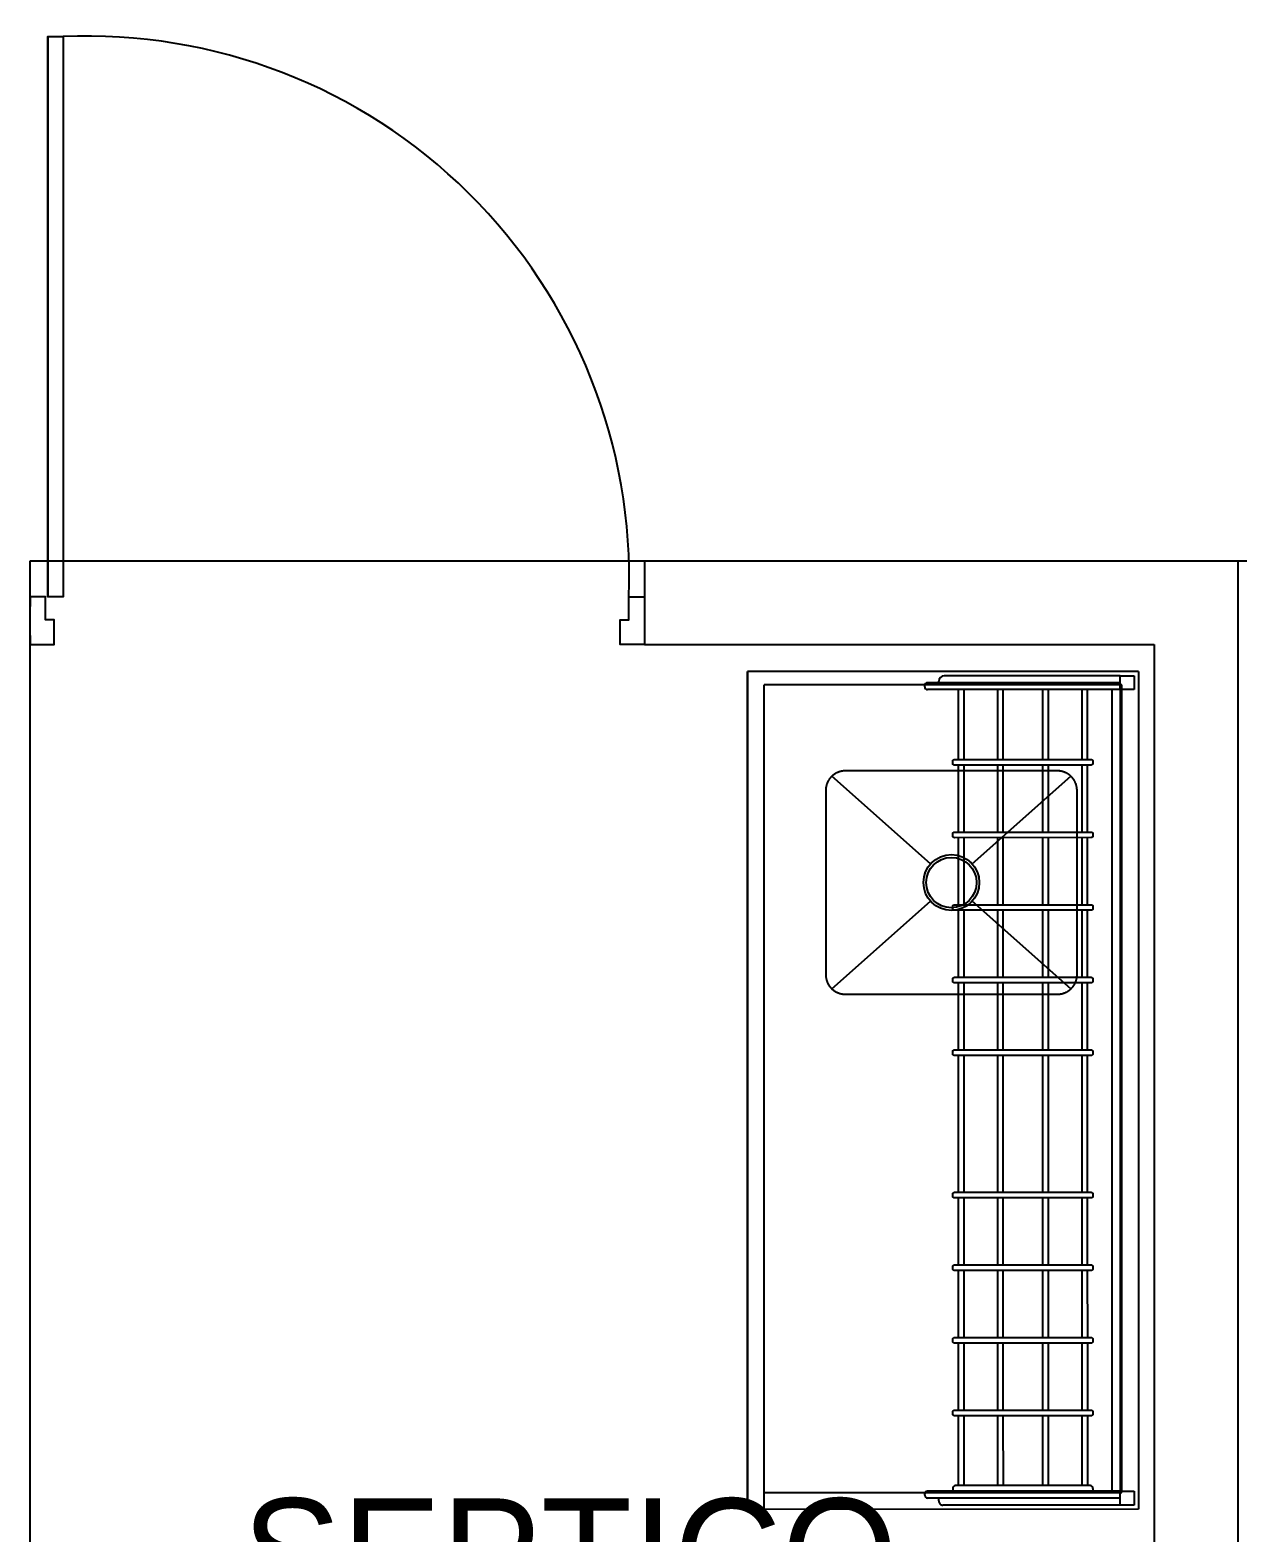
# Model space of a CAD drawing. Header units: millimetres. Extents: x 2523 to 2756, y 378 to 482.
# Drawn here: x 2657.689 to 2659.852, y 458.838 to 461.529 of the extents above; entities that cross this region are included whole.
import ezdxf

# ---------------------------------------------------------------- set-up
doc = ezdxf.new("R2010")
doc.units = ezdxf.units.MM
doc.layers.add('MOBILIARIO', color=161, linetype='Continuous')
doc.styles.add('STYLE2', font='GOTHIC.TTF')

# ---------------------------------------------------------------- blocks, each defined once
blk = doc.blocks.new('P95')
at = {"color": 2}
blk.add_lwpolyline([(0.0317, 1.0892), (0.0317, 0.0863), (0.0317, 1.0892), (0.0594, 1.0892), (0.0594, 0.0863), (0.0317, 0.0863)], close=True, dxfattribs=at)
for points in [[(0, 0.0171), (0, 0.001), (0.0432, 0.001), (0.0432, 0.0453), (0.0277, 0.0453), (0.0277, 0.0863), (0, 0.0863), (0, 0.0688)], [(1.1, 0.0171), (1.1, 0.001), (1.0568, 0.001), (1.0568, 0.0453), (1.0723, 0.0453), (1.0723, 0.0863), (1.1, 0.0863), (1.1, 0.0688)]]:
    blk.add_lwpolyline(points, dxfattribs=at)
at = {"color": 7}
blk.add_arc((0.1019, 0.1191), 0.971, 358.0603, 92.5045, dxfattribs=at)
blk = doc.blocks.new('A$C0F074982')
for p, q in [((0, 0.35), (0, 0.375)), ((0, 0.375), (0.025, 0.375)), ((0, 0.35), (0, 0.035)), ((0.025, 0.35), (0, 0.35)), ((0.0125, 0.35), (0.0125, 0.005)), ((0.025, 0.375), (0.025, 0.35)), ((0.025, 0.35), (0.025, 0.005)), ((0.025, 0.35), (1.46, 0.35)), ((1.46, 0.35), (1.46, 0.375)), ((1.46, 0.375), (1.485, 0.375)), ((1.46, 0.35), (1.46, 0.005)), ((1.485, 0.35), (1.46, 0.35)), ((1.4725, 0.35), (1.4725, 0.005)), ((1.485, 0.375), (1.485, 0.35)), ((1.485, 0.35), (1.485, 0.0325)), ((0.025, 0.335), (1.46, 0.335)), ((0.15, 0.2983), (0.1501, 0.2986)), ((0.15, 0.298), (0.15, 0.2983)), ((0.15, 0.053), (0.15, 0.298)), ((0.1501, 0.2989), (0.1502, 0.2991)), ((0.1501, 0.2986), (0.1501, 0.2989)), ((0.1502, 0.2991), (0.1504, 0.2994)), ((0.1504, 0.2994), (0.1505, 0.2997)), ((0.1505, 0.2997), (0.1507, 0.2999)), ((0.1507, 0.2999), (0.1509, 0.3001)), ((0.1509, 0.3001), (0.1511, 0.3003)), ((0.1511, 0.3003), (0.1513, 0.3005)), ((0.1513, 0.3005), (0.1516, 0.3006)), ((0.1516, 0.3006), (0.1518, 0.3008)), ((0.1518, 0.3008), (0.1521, 0.3009)), ((0.1521, 0.3009), (0.1524, 0.3009)), ((0.1524, 0.3009), (0.1527, 0.301)), ((0.1527, 0.301), (0.153, 0.301)), ((0.153, 0.301), (0.153, 0.301)), ((0.153, 0.301), (0.157, 0.301)), ((0.157, 0.301), (0.1573, 0.301)), ((0.1573, 0.301), (0.1576, 0.3009)), ((0.1576, 0.3009), (0.1579, 0.3009)), ((0.1579, 0.3009), (0.1581, 0.3008)), ((0.1581, 0.3008), (0.1584, 0.3006)), ((0.1584, 0.3006), (0.1587, 0.3005)), ((0.1587, 0.3005), (0.1589, 0.3003)), ((0.1589, 0.3003), (0.1591, 0.3001)), ((0.1591, 0.3001), (0.1593, 0.2999)), ((0.1593, 0.2999), (0.1595, 0.2997)), ((0.1595, 0.2997), (0.1596, 0.2994)), ((0.1596, 0.2994), (0.1598, 0.2991)), ((0.1598, 0.2991), (0.1599, 0.2989)), ((0.1599, 0.2989), (0.1599, 0.2986)), ((0.1599, 0.2986), (0.16, 0.2983)), ((0.16, 0.2983), (0.16, 0.298)), ((0.16, 0.298), (0.16, 0.053)), ((0.28, 0.2983), (0.2801, 0.2986)), ((0.28, 0.298), (0.28, 0.2983)), ((0.28, 0.053), (0.28, 0.298)), ((0.2801, 0.2989), (0.2802, 0.2991)), ((0.2801, 0.2986), (0.2801, 0.2989)), ((0.2802, 0.2991), (0.2804, 0.2994)), ((0.2804, 0.2994), (0.2805, 0.2997)), ((0.2805, 0.2997), (0.2807, 0.2999)), ((0.2807, 0.2999), (0.2809, 0.3001)), ((0.2809, 0.3001), (0.2811, 0.3003)), ((0.2811, 0.3003), (0.2813, 0.3005)), ((0.2813, 0.3005), (0.2816, 0.3006)), ((0.2816, 0.3006), (0.2818, 0.3008)), ((0.2818, 0.3008), (0.2821, 0.3009)), ((0.2821, 0.3009), (0.2824, 0.3009)), ((0.2824, 0.3009), (0.2827, 0.301)), ((0.2827, 0.301), (0.283, 0.301)), ((0.283, 0.301), (0.283, 0.301)), ((0.283, 0.301), (0.287, 0.301)), ((0.287, 0.301), (0.2873, 0.301)), ((0.2873, 0.301), (0.2876, 0.3009)), ((0.2876, 0.3009), (0.2879, 0.3009)), ((0.2879, 0.3009), (0.2881, 0.3008)), ((0.2881, 0.3008), (0.2884, 0.3006)), ((0.2884, 0.3006), (0.2887, 0.3005)), ((0.2887, 0.3005), (0.2889, 0.3003)), ((0.2889, 0.3003), (0.2891, 0.3001)), ((0.2891, 0.3001), (0.2893, 0.2999)), ((0.2893, 0.2999), (0.2895, 0.2997)), ((0.2895, 0.2997), (0.2896, 0.2994)), ((0.2896, 0.2994), (0.2898, 0.2991)), ((0.2898, 0.2991), (0.2899, 0.2989)), ((0.2899, 0.2989), (0.2899, 0.2986)), ((0.2899, 0.2986), (0.29, 0.2983)), ((0.29, 0.2983), (0.29, 0.298)), ((0.29, 0.298), (0.29, 0.053)), ((0.41, 0.2983), (0.4101, 0.2986)), ((0.41, 0.298), (0.41, 0.2983)), ((0.41, 0.053), (0.41, 0.298)), ((0.4101, 0.2989), (0.4102, 0.2991)), ((0.4101, 0.2986), (0.4101, 0.2989)), ((0.4102, 0.2991), (0.4104, 0.2994)), ((0.4104, 0.2994), (0.4105, 0.2997)), ((0.4105, 0.2997), (0.4107, 0.2999)), ((0.4107, 0.2999), (0.4109, 0.3001)), ((0.4109, 0.3001), (0.4111, 0.3003)), ((0.4111, 0.3003), (0.4113, 0.3005)), ((0.4113, 0.3005), (0.4116, 0.3006)), ((0.4116, 0.3006), (0.4118, 0.3008)), ((0.4118, 0.3008), (0.4121, 0.3009)), ((0.4121, 0.3009), (0.4124, 0.3009)), ((0.4124, 0.3009), (0.4127, 0.301)), ((0.4127, 0.301), (0.413, 0.301)), ((0.413, 0.301), (0.413, 0.301)), ((0.413, 0.301), (0.417, 0.301)), ((0.417, 0.301), (0.4173, 0.301)), ((0.4173, 0.301), (0.4176, 0.3009)), ((0.4176, 0.3009), (0.4179, 0.3009)), ((0.4179, 0.3009), (0.4181, 0.3008)), ((0.4181, 0.3008), (0.4184, 0.3006)), ((0.4184, 0.3006), (0.4187, 0.3005)), ((0.4187, 0.3005), (0.4189, 0.3003)), ((0.4189, 0.3003), (0.4191, 0.3001)), ((0.4191, 0.3001), (0.4193, 0.2999)), ((0.4193, 0.2999), (0.4195, 0.2997)), ((0.4195, 0.2997), (0.4196, 0.2994)), ((0.4196, 0.2994), (0.4198, 0.2991)), ((0.4198, 0.2991), (0.4199, 0.2989)), ((0.4199, 0.2989), (0.4199, 0.2986)), ((0.4199, 0.2986), (0.42, 0.2983)), ((0.42, 0.2983), (0.42, 0.298)), ((0.42, 0.298), (0.42, 0.053)), ((0.54, 0.2983), (0.5401, 0.2986)), ((0.54, 0.298), (0.54, 0.2983)), ((0.54, 0.053), (0.54, 0.298)), ((0.5401, 0.2989), (0.5402, 0.2991)), ((0.5401, 0.2986), (0.5401, 0.2989)), ((0.5402, 0.2991), (0.5404, 0.2994)), ((0.5404, 0.2994), (0.5405, 0.2997)), ((0.5405, 0.2997), (0.5407, 0.2999)), ((0.5407, 0.2999), (0.5409, 0.3001)), ((0.5409, 0.3001), (0.5411, 0.3003)), ((0.5411, 0.3003), (0.5413, 0.3005)), ((0.5413, 0.3005), (0.5416, 0.3006)), ((0.5416, 0.3006), (0.5418, 0.3008)), ((0.5418, 0.3008), (0.5421, 0.3009)), ((0.5421, 0.3009), (0.5424, 0.3009)), ((0.5424, 0.3009), (0.5427, 0.301)), ((0.5427, 0.301), (0.543, 0.301)), ((0.543, 0.301), (0.543, 0.301)), ((0.543, 0.301), (0.547, 0.301)), ((0.547, 0.301), (0.5473, 0.301)), ((0.5473, 0.301), (0.5476, 0.3009)), ((0.5476, 0.3009), (0.5479, 0.3009)), ((0.5479, 0.3009), (0.5481, 0.3008)), ((0.5481, 0.3008), (0.5484, 0.3006)), ((0.5484, 0.3006), (0.5487, 0.3005)), ((0.5487, 0.3005), (0.5489, 0.3003)), ((0.5489, 0.3003), (0.5491, 0.3001)), ((0.5491, 0.3001), (0.5493, 0.2999)), ((0.5493, 0.2999), (0.5495, 0.2997)), ((0.5495, 0.2997), (0.5496, 0.2994)), ((0.5496, 0.2994), (0.5498, 0.2991)), ((0.5498, 0.2991), (0.5499, 0.2989)), ((0.5499, 0.2989), (0.5499, 0.2986)), ((0.5499, 0.2986), (0.55, 0.2983)), ((0.55, 0.2983), (0.55, 0.298)), ((0.55, 0.298), (0.55, 0.053)), ((0.67, 0.2983), (0.6701, 0.2986)), ((0.67, 0.298), (0.67, 0.2983)), ((0.67, 0.053), (0.67, 0.298)), ((0.6701, 0.2989), (0.6702, 0.2991)), ((0.6701, 0.2986), (0.6701, 0.2989)), ((0.6702, 0.2991), (0.6704, 0.2994)), ((0.6704, 0.2994), (0.6705, 0.2997)), ((0.6705, 0.2997), (0.6707, 0.2999)), ((0.6707, 0.2999), (0.6709, 0.3001)), ((0.6709, 0.3001), (0.6711, 0.3003)), ((0.6711, 0.3003), (0.6713, 0.3005)), ((0.6713, 0.3005), (0.6716, 0.3006)), ((0.6716, 0.3006), (0.6718, 0.3008)), ((0.6718, 0.3008), (0.6721, 0.3009)), ((0.6721, 0.3009), (0.6724, 0.3009)), ((0.6724, 0.3009), (0.6727, 0.301)), ((0.6727, 0.301), (0.673, 0.301)), ((0.673, 0.301), (0.673, 0.301)), ((0.673, 0.301), (0.677, 0.301)), ((0.677, 0.301), (0.6773, 0.301)), ((0.6773, 0.301), (0.6776, 0.3009)), ((0.6776, 0.3009), (0.6779, 0.3009)), ((0.6779, 0.3009), (0.6781, 0.3008)), ((0.6781, 0.3008), (0.6784, 0.3006)), ((0.6784, 0.3006), (0.6787, 0.3005)), ((0.6787, 0.3005), (0.6789, 0.3003)), ((0.6789, 0.3003), (0.6791, 0.3001)), ((0.6791, 0.3001), (0.6793, 0.2999)), ((0.6793, 0.2999), (0.6795, 0.2997)), ((0.6795, 0.2997), (0.6796, 0.2994)), ((0.6796, 0.2994), (0.6798, 0.2991)), ((0.6798, 0.2991), (0.6799, 0.2989)), ((0.6799, 0.2989), (0.6799, 0.2986)), ((0.6799, 0.2986), (0.68, 0.2983)), ((0.68, 0.2983), (0.68, 0.298)), ((0.68, 0.298), (0.68, 0.053)), ((0.925, 0.2983), (0.9251, 0.2986)), ((0.925, 0.298), (0.925, 0.2983)), ((0.925, 0.053), (0.925, 0.298)), ((0.9251, 0.2989), (0.9252, 0.2991)), ((0.9251, 0.2986), (0.9251, 0.2989)), ((0.9252, 0.2991), (0.9254, 0.2994)), ((0.9254, 0.2994), (0.9255, 0.2997)), ((0.9255, 0.2997), (0.9257, 0.2999)), ((0.9257, 0.2999), (0.9259, 0.3001)), ((0.9259, 0.3001), (0.9261, 0.3003)), ((0.9261, 0.3003), (0.9263, 0.3005)), ((0.9263, 0.3005), (0.9266, 0.3006)), ((0.9266, 0.3006), (0.9268, 0.3008)), ((0.9268, 0.3008), (0.9271, 0.3009)), ((0.9271, 0.3009), (0.9274, 0.3009)), ((0.9274, 0.3009), (0.9277, 0.301)), ((0.9277, 0.301), (0.928, 0.301)), ((0.928, 0.301), (0.928, 0.301)), ((0.928, 0.301), (0.932, 0.301)), ((0.932, 0.301), (0.9323, 0.301)), ((0.9323, 0.301), (0.9326, 0.3009)), ((0.9326, 0.3009), (0.9329, 0.3009)), ((0.9329, 0.3009), (0.9331, 0.3008)), ((0.9331, 0.3008), (0.9334, 0.3006)), ((0.9334, 0.3006), (0.9337, 0.3005)), ((0.9337, 0.3005), (0.9339, 0.3003)), ((0.9339, 0.3003), (0.9341, 0.3001)), ((0.9341, 0.3001), (0.9343, 0.2999)), ((0.9343, 0.2999), (0.9345, 0.2997)), ((0.9345, 0.2997), (0.9346, 0.2994)), ((0.9346, 0.2994), (0.9348, 0.2991)), ((0.9348, 0.2991), (0.9349, 0.2989)), ((0.9349, 0.2989), (0.9349, 0.2986)), ((0.9349, 0.2986), (0.935, 0.2983)), ((0.935, 0.2983), (0.935, 0.298)), ((0.935, 0.298), (0.935, 0.053)), ((1.055, 0.2983), (1.0551, 0.2986)), ((1.055, 0.298), (1.055, 0.2983)), ((1.055, 0.053), (1.055, 0.298)), ((1.0551, 0.2989), (1.0552, 0.2991)), ((1.0551, 0.2986), (1.0551, 0.2989)), ((1.0552, 0.2991), (1.0554, 0.2994)), ((1.0554, 0.2994), (1.0555, 0.2997)), ((1.0555, 0.2997), (1.0557, 0.2999)), ((1.0557, 0.2999), (1.0559, 0.3001)), ((1.0559, 0.3001), (1.0561, 0.3003)), ((1.0561, 0.3003), (1.0563, 0.3005)), ((1.0563, 0.3005), (1.0566, 0.3006)), ((1.0566, 0.3006), (1.0568, 0.3008)), ((1.0568, 0.3008), (1.0571, 0.3009)), ((1.0571, 0.3009), (1.0574, 0.3009)), ((1.0574, 0.3009), (1.0577, 0.301)), ((1.0577, 0.301), (1.058, 0.301)), ((1.058, 0.301), (1.058, 0.301)), ((1.058, 0.301), (1.062, 0.301)), ((1.062, 0.301), (1.0623, 0.301)), ((1.0623, 0.301), (1.0626, 0.3009)), ((1.0626, 0.3009), (1.0629, 0.3009)), ((1.0629, 0.3009), (1.0631, 0.3008)), ((1.0631, 0.3008), (1.0634, 0.3006)), ((1.0634, 0.3006), (1.0637, 0.3005)), ((1.0637, 0.3005), (1.0639, 0.3003)), ((1.0639, 0.3003), (1.0641, 0.3001)), ((1.0641, 0.3001), (1.0643, 0.2999)), ((1.0643, 0.2999), (1.0645, 0.2997)), ((1.0645, 0.2997), (1.0646, 0.2994)), ((1.0646, 0.2994), (1.0648, 0.2991)), ((1.0648, 0.2991), (1.0649, 0.2989)), ((1.0649, 0.2989), (1.0649, 0.2986)), ((1.0649, 0.2986), (1.065, 0.2983)), ((1.065, 0.2983), (1.065, 0.298)), ((1.065, 0.298), (1.065, 0.053)), ((1.185, 0.2983), (1.1851, 0.2986)), ((1.185, 0.298), (1.185, 0.2983)), ((1.185, 0.053), (1.185, 0.298)), ((1.1851, 0.2989), (1.1852, 0.2991)), ((1.1851, 0.2986), (1.1851, 0.2989)), ((1.1852, 0.2991), (1.1854, 0.2994)), ((1.1854, 0.2994), (1.1855, 0.2997)), ((1.1855, 0.2997), (1.1857, 0.2999)), ((1.1857, 0.2999), (1.1859, 0.3001)), ((1.1859, 0.3001), (1.1861, 0.3003)), ((1.1861, 0.3003), (1.1863, 0.3005)), ((1.1863, 0.3005), (1.1866, 0.3006)), ((1.1866, 0.3006), (1.1868, 0.3008)), ((1.1868, 0.3008), (1.1871, 0.3009)), ((1.1871, 0.3009), (1.1874, 0.3009)), ((1.1874, 0.3009), (1.1877, 0.301)), ((1.1877, 0.301), (1.188, 0.301)), ((1.188, 0.301), (1.188, 0.301)), ((1.188, 0.301), (1.192, 0.301)), ((1.192, 0.301), (1.1923, 0.301)), ((1.1923, 0.301), (1.1926, 0.3009)), ((1.1926, 0.3009), (1.1929, 0.3009)), ((1.1929, 0.3009), (1.1931, 0.3008)), ((1.1931, 0.3008), (1.1934, 0.3006)), ((1.1934, 0.3006), (1.1937, 0.3005)), ((1.1937, 0.3005), (1.1939, 0.3003)), ((1.1939, 0.3003), (1.1941, 0.3001)), ((1.1941, 0.3001), (1.1943, 0.2999)), ((1.1943, 0.2999), (1.1945, 0.2997)), ((1.1945, 0.2997), (1.1946, 0.2994)), ((1.1946, 0.2994), (1.1948, 0.2991)), ((1.1948, 0.2991), (1.1949, 0.2989)), ((1.1949, 0.2989), (1.1949, 0.2986)), ((1.1949, 0.2986), (1.195, 0.2983)), ((1.195, 0.2983), (1.195, 0.298)), ((1.195, 0.298), (1.195, 0.053)), ((1.315, 0.2983), (1.3151, 0.2986)), ((1.315, 0.298), (1.315, 0.2983)), ((1.315, 0.053), (1.315, 0.298)), ((1.3151, 0.2989), (1.3152, 0.2991)), ((1.3151, 0.2986), (1.3151, 0.2989)), ((1.3152, 0.2991), (1.3154, 0.2994)), ((1.3154, 0.2994), (1.3155, 0.2997)), ((1.3155, 0.2997), (1.3157, 0.2999)), ((1.3157, 0.2999), (1.3159, 0.3001)), ((1.3159, 0.3001), (1.3161, 0.3003)), ((1.3161, 0.3003), (1.3163, 0.3005)), ((1.3163, 0.3005), (1.3166, 0.3006)), ((1.3166, 0.3006), (1.3168, 0.3008)), ((1.3168, 0.3008), (1.3171, 0.3009)), ((1.3171, 0.3009), (1.3174, 0.3009)), ((1.3174, 0.3009), (1.3177, 0.301)), ((1.3177, 0.301), (1.318, 0.301)), ((1.318, 0.301), (1.322, 0.301)), ((1.318, 0.301), (1.318, 0.301)), ((1.318, 0.301), (1.318, 0.301)), ((1.322, 0.301), (1.3223, 0.301)), ((1.3223, 0.301), (1.3226, 0.3009)), ((1.3226, 0.3009), (1.3229, 0.3009)), ((1.3229, 0.3009), (1.3231, 0.3008)), ((1.3231, 0.3008), (1.3234, 0.3006)), ((1.3234, 0.3006), (1.3237, 0.3005)), ((1.3237, 0.3005), (1.3239, 0.3003)), ((1.3239, 0.3003), (1.3241, 0.3001)), ((1.3241, 0.3001), (1.3243, 0.2999)), ((1.3243, 0.2999), (1.3245, 0.2997)), ((1.3245, 0.2997), (1.3246, 0.2994)), ((1.3246, 0.2994), (1.3248, 0.2991)), ((1.3248, 0.2991), (1.3249, 0.2989)), ((1.3249, 0.2989), (1.3249, 0.2986)), ((1.3249, 0.2986), (1.325, 0.2983)), ((1.325, 0.2983), (1.325, 0.298)), ((1.325, 0.298), (1.325, 0.053)), ((1.45, 0.296), (1.45, 0.055)), ((1.455, 0.301), (1.46, 0.301)), ((0.025, 0.291), (0.15, 0.291)), ((0.025, 0.281), (0.15, 0.281)), ((0.16, 0.291), (0.28, 0.291)), ((0.16, 0.281), (0.28, 0.281)), ((0.29, 0.291), (0.41, 0.291)), ((0.29, 0.281), (0.41, 0.281)), ((0.42, 0.291), (0.54, 0.291)), ((0.42, 0.281), (0.54, 0.281)), ((0.55, 0.291), (0.67, 0.291)), ((0.55, 0.281), (0.67, 0.281)), ((0.68, 0.291), (0.925, 0.291)), ((0.68, 0.281), (0.925, 0.281)), ((0.935, 0.291), (1.055, 0.291)), ((0.935, 0.281), (1.055, 0.281)), ((1.065, 0.291), (1.185, 0.291)), ((1.065, 0.281), (1.185, 0.281)), ((1.195, 0.291), (1.315, 0.291)), ((1.195, 0.281), (1.315, 0.281)), ((1.325, 0.291), (1.45, 0.291)), ((1.325, 0.281), (1.45, 0.281)), ((0.025, 0.221), (0.15, 0.221)), ((0.16, 0.221), (0.28, 0.221)), ((0.29, 0.221), (0.41, 0.221)), ((0.42, 0.221), (0.54, 0.221)), ((0.55, 0.221), (0.67, 0.221)), ((0.68, 0.221), (0.925, 0.221)), ((0.935, 0.221), (1.055, 0.221)), ((1.065, 0.221), (1.185, 0.221)), ((1.195, 0.221), (1.315, 0.221)), ((1.325, 0.221), (1.45, 0.221)), ((0.025, 0.211), (0.15, 0.211)), ((0.16, 0.211), (0.28, 0.211)), ((0.29, 0.211), (0.41, 0.211)), ((0.42, 0.211), (0.54, 0.211)), ((0.55, 0.211), (0.67, 0.211)), ((0.68, 0.211), (0.925, 0.211)), ((0.935, 0.211), (1.055, 0.211)), ((1.065, 0.211), (1.185, 0.211)), ((1.195, 0.211), (1.315, 0.211)), ((1.325, 0.211), (1.45, 0.211)), ((0.025, 0.14), (0.15, 0.14)), ((0.16, 0.14), (0.28, 0.14)), ((0.29, 0.14), (0.41, 0.14)), ((0.42, 0.14), (0.54, 0.14)), ((0.55, 0.14), (0.67, 0.14)), ((0.68, 0.14), (0.925, 0.14)), ((0.935, 0.14), (1.055, 0.14)), ((1.065, 0.14), (1.185, 0.14)), ((1.195, 0.14), (1.315, 0.14)), ((1.325, 0.14), (1.45, 0.14)), ((0.025, 0.13), (0.15, 0.13)), ((0.16, 0.13), (0.28, 0.13)), ((0.29, 0.13), (0.41, 0.13)), ((0.42, 0.13), (0.54, 0.13)), ((0.55, 0.13), (0.67, 0.13)), ((0.68, 0.13), (0.925, 0.13)), ((0.935, 0.13), (1.055, 0.13)), ((1.065, 0.13), (1.185, 0.13)), ((1.195, 0.13), (1.315, 0.13)), ((1.325, 0.13), (1.45, 0.13)), ((0.025, 0.07), (0.15, 0.07)), ((0.025, 0.06), (0.15, 0.06)), ((0.16, 0.07), (0.28, 0.07)), ((0.16, 0.06), (0.28, 0.06)), ((0.29, 0.07), (0.41, 0.07)), ((0.29, 0.06), (0.41, 0.06)), ((0.42, 0.07), (0.54, 0.07)), ((0.42, 0.06), (0.54, 0.06)), ((0.55, 0.07), (0.67, 0.07)), ((0.55, 0.06), (0.67, 0.06)), ((0.68, 0.07), (0.925, 0.07)), ((0.68, 0.06), (0.925, 0.06)), ((0.935, 0.07), (1.055, 0.07)), ((0.935, 0.06), (1.055, 0.06)), ((1.065, 0.07), (1.185, 0.07)), ((1.065, 0.06), (1.185, 0.06)), ((1.195, 0.07), (1.315, 0.07)), ((1.195, 0.06), (1.315, 0.06)), ((1.325, 0.07), (1.45, 0.07)), ((1.325, 0.06), (1.45, 0.06)), ((0.15, 0.0527), (0.15, 0.053)), ((0.15, 0.053), (0.15, 0.053)), ((0.1501, 0.0524), (0.15, 0.0527)), ((0.1501, 0.0521), (0.1501, 0.0524)), ((0.1502, 0.0518), (0.1501, 0.0521)), ((0.1504, 0.0516), (0.1502, 0.0518)), ((0.1505, 0.0513), (0.1504, 0.0516)), ((0.1507, 0.0511), (0.1505, 0.0513)), ((0.1509, 0.0509), (0.1507, 0.0511)), ((0.1511, 0.0507), (0.1509, 0.0509)), ((0.1513, 0.0505), (0.1511, 0.0507)), ((0.1516, 0.0504), (0.1513, 0.0505)), ((0.1518, 0.0502), (0.1516, 0.0504)), ((0.1521, 0.0501), (0.1518, 0.0502)), ((0.1524, 0.0501), (0.1521, 0.0501)), ((0.1527, 0.05), (0.1524, 0.0501)), ((0.153, 0.05), (0.1527, 0.05)), ((0.157, 0.05), (0.153, 0.05)), ((0.153, 0.05), (0.153, 0.05)), ((0.1573, 0.05), (0.157, 0.05)), ((0.157, 0.05), (0.157, 0.05)), ((0.1576, 0.0501), (0.1573, 0.05)), ((0.1579, 0.0501), (0.1576, 0.0501)), ((0.1581, 0.0502), (0.1579, 0.0501)), ((0.1584, 0.0504), (0.1581, 0.0502)), ((0.1587, 0.0505), (0.1584, 0.0504)), ((0.1589, 0.0507), (0.1587, 0.0505)), ((0.1591, 0.0509), (0.1589, 0.0507)), ((0.1593, 0.0511), (0.1591, 0.0509)), ((0.1595, 0.0513), (0.1593, 0.0511)), ((0.1596, 0.0516), (0.1595, 0.0513)), ((0.1598, 0.0518), (0.1596, 0.0516)), ((0.1599, 0.0521), (0.1598, 0.0518)), ((0.16, 0.0527), (0.1599, 0.0524)), ((0.1599, 0.0524), (0.1599, 0.0521)), ((0.16, 0.053), (0.16, 0.053)), ((0.16, 0.053), (0.16, 0.0527)), ((0.28, 0.0527), (0.28, 0.053)), ((0.28, 0.053), (0.28, 0.053)), ((0.2801, 0.0524), (0.28, 0.0527)), ((0.2801, 0.0521), (0.2801, 0.0524)), ((0.2802, 0.0518), (0.2801, 0.0521)), ((0.2804, 0.0516), (0.2802, 0.0518)), ((0.2805, 0.0513), (0.2804, 0.0516)), ((0.2807, 0.0511), (0.2805, 0.0513)), ((0.2809, 0.0509), (0.2807, 0.0511)), ((0.2811, 0.0507), (0.2809, 0.0509)), ((0.2813, 0.0505), (0.2811, 0.0507)), ((0.2816, 0.0504), (0.2813, 0.0505)), ((0.2818, 0.0502), (0.2816, 0.0504)), ((0.2821, 0.0501), (0.2818, 0.0502)), ((0.2824, 0.0501), (0.2821, 0.0501)), ((0.2827, 0.05), (0.2824, 0.0501)), ((0.283, 0.05), (0.2827, 0.05)), ((0.287, 0.05), (0.283, 0.05)), ((0.283, 0.05), (0.283, 0.05)), ((0.2873, 0.05), (0.287, 0.05)), ((0.287, 0.05), (0.287, 0.05)), ((0.2876, 0.0501), (0.2873, 0.05)), ((0.2879, 0.0501), (0.2876, 0.0501)), ((0.2881, 0.0502), (0.2879, 0.0501)), ((0.2884, 0.0504), (0.2881, 0.0502)), ((0.2887, 0.0505), (0.2884, 0.0504)), ((0.2889, 0.0507), (0.2887, 0.0505)), ((0.2891, 0.0509), (0.2889, 0.0507)), ((0.2893, 0.0511), (0.2891, 0.0509)), ((0.2895, 0.0513), (0.2893, 0.0511)), ((0.2896, 0.0516), (0.2895, 0.0513)), ((0.2898, 0.0518), (0.2896, 0.0516)), ((0.2899, 0.0521), (0.2898, 0.0518)), ((0.29, 0.0527), (0.2899, 0.0524)), ((0.2899, 0.0524), (0.2899, 0.0521)), ((0.29, 0.053), (0.29, 0.053)), ((0.29, 0.053), (0.29, 0.0527)), ((0.41, 0.0527), (0.41, 0.053)), ((0.41, 0.053), (0.41, 0.053)), ((0.4101, 0.0524), (0.41, 0.0527)), ((0.4101, 0.0521), (0.4101, 0.0524)), ((0.4102, 0.0518), (0.4101, 0.0521)), ((0.4104, 0.0516), (0.4102, 0.0518)), ((0.4105, 0.0513), (0.4104, 0.0516)), ((0.4107, 0.0511), (0.4105, 0.0513)), ((0.4109, 0.0509), (0.4107, 0.0511)), ((0.4111, 0.0507), (0.4109, 0.0509)), ((0.4113, 0.0505), (0.4111, 0.0507)), ((0.4116, 0.0504), (0.4113, 0.0505)), ((0.4118, 0.0502), (0.4116, 0.0504)), ((0.4121, 0.0501), (0.4118, 0.0502)), ((0.4124, 0.0501), (0.4121, 0.0501)), ((0.4127, 0.05), (0.4124, 0.0501)), ((0.413, 0.05), (0.4127, 0.05)), ((0.417, 0.05), (0.413, 0.05)), ((0.413, 0.05), (0.413, 0.05)), ((0.4173, 0.05), (0.417, 0.05)), ((0.417, 0.05), (0.417, 0.05)), ((0.4176, 0.0501), (0.4173, 0.05)), ((0.4179, 0.0501), (0.4176, 0.0501)), ((0.4181, 0.0502), (0.4179, 0.0501)), ((0.4184, 0.0504), (0.4181, 0.0502)), ((0.4187, 0.0505), (0.4184, 0.0504)), ((0.4189, 0.0507), (0.4187, 0.0505)), ((0.4191, 0.0509), (0.4189, 0.0507)), ((0.4193, 0.0511), (0.4191, 0.0509)), ((0.4195, 0.0513), (0.4193, 0.0511)), ((0.4196, 0.0516), (0.4195, 0.0513)), ((0.4198, 0.0518), (0.4196, 0.0516)), ((0.4199, 0.0521), (0.4198, 0.0518)), ((0.42, 0.0527), (0.4199, 0.0524)), ((0.4199, 0.0524), (0.4199, 0.0521)), ((0.42, 0.053), (0.42, 0.053)), ((0.42, 0.053), (0.42, 0.0527)), ((0.54, 0.0527), (0.54, 0.053)), ((0.54, 0.053), (0.54, 0.053)), ((0.5401, 0.0524), (0.54, 0.0527)), ((0.5401, 0.0521), (0.5401, 0.0524)), ((0.5402, 0.0518), (0.5401, 0.0521)), ((0.5404, 0.0516), (0.5402, 0.0518)), ((0.5405, 0.0513), (0.5404, 0.0516)), ((0.5407, 0.0511), (0.5405, 0.0513)), ((0.5409, 0.0509), (0.5407, 0.0511)), ((0.5411, 0.0507), (0.5409, 0.0509)), ((0.5413, 0.0505), (0.5411, 0.0507)), ((0.5416, 0.0504), (0.5413, 0.0505)), ((0.5418, 0.0502), (0.5416, 0.0504)), ((0.5421, 0.0501), (0.5418, 0.0502)), ((0.5424, 0.0501), (0.5421, 0.0501)), ((0.5427, 0.05), (0.5424, 0.0501)), ((0.543, 0.05), (0.5427, 0.05)), ((0.547, 0.05), (0.543, 0.05)), ((0.543, 0.05), (0.543, 0.05)), ((0.5473, 0.05), (0.547, 0.05)), ((0.547, 0.05), (0.547, 0.05)), ((0.5476, 0.0501), (0.5473, 0.05)), ((0.5479, 0.0501), (0.5476, 0.0501)), ((0.5481, 0.0502), (0.5479, 0.0501)), ((0.5484, 0.0504), (0.5481, 0.0502)), ((0.5487, 0.0505), (0.5484, 0.0504)), ((0.5489, 0.0507), (0.5487, 0.0505)), ((0.5491, 0.0509), (0.5489, 0.0507)), ((0.5493, 0.0511), (0.5491, 0.0509)), ((0.5495, 0.0513), (0.5493, 0.0511)), ((0.5496, 0.0516), (0.5495, 0.0513)), ((0.5498, 0.0518), (0.5496, 0.0516)), ((0.5499, 0.0521), (0.5498, 0.0518)), ((0.55, 0.0527), (0.5499, 0.0524)), ((0.5499, 0.0524), (0.5499, 0.0521)), ((0.55, 0.053), (0.55, 0.053)), ((0.55, 0.053), (0.55, 0.0527)), ((0.67, 0.0527), (0.67, 0.053)), ((0.67, 0.053), (0.67, 0.053)), ((0.6701, 0.0524), (0.67, 0.0527)), ((0.6701, 0.0521), (0.6701, 0.0524)), ((0.6702, 0.0518), (0.6701, 0.0521)), ((0.6704, 0.0516), (0.6702, 0.0518)), ((0.6705, 0.0513), (0.6704, 0.0516)), ((0.6707, 0.0511), (0.6705, 0.0513)), ((0.6709, 0.0509), (0.6707, 0.0511)), ((0.6711, 0.0507), (0.6709, 0.0509)), ((0.6713, 0.0505), (0.6711, 0.0507)), ((0.6716, 0.0504), (0.6713, 0.0505)), ((0.6718, 0.0502), (0.6716, 0.0504)), ((0.6721, 0.0501), (0.6718, 0.0502)), ((0.6724, 0.0501), (0.6721, 0.0501)), ((0.6727, 0.05), (0.6724, 0.0501)), ((0.673, 0.05), (0.6727, 0.05)), ((0.677, 0.05), (0.673, 0.05)), ((0.673, 0.05), (0.673, 0.05)), ((0.6773, 0.05), (0.677, 0.05)), ((0.677, 0.05), (0.677, 0.05)), ((0.6776, 0.0501), (0.6773, 0.05)), ((0.6779, 0.0501), (0.6776, 0.0501)), ((0.6781, 0.0502), (0.6779, 0.0501)), ((0.6784, 0.0504), (0.6781, 0.0502)), ((0.6787, 0.0505), (0.6784, 0.0504)), ((0.6789, 0.0507), (0.6787, 0.0505)), ((0.6791, 0.0509), (0.6789, 0.0507)), ((0.6793, 0.0511), (0.6791, 0.0509)), ((0.6795, 0.0513), (0.6793, 0.0511)), ((0.6796, 0.0516), (0.6795, 0.0513)), ((0.6798, 0.0518), (0.6796, 0.0516)), ((0.6799, 0.0521), (0.6798, 0.0518)), ((0.68, 0.0527), (0.6799, 0.0524)), ((0.6799, 0.0524), (0.6799, 0.0521)), ((0.68, 0.053), (0.68, 0.053)), ((0.68, 0.053), (0.68, 0.0527)), ((0.925, 0.0527), (0.925, 0.053)), ((0.925, 0.053), (0.925, 0.053)), ((0.9251, 0.0524), (0.925, 0.0527)), ((0.9251, 0.0521), (0.9251, 0.0524)), ((0.9252, 0.0518), (0.9251, 0.0521)), ((0.9254, 0.0516), (0.9252, 0.0518)), ((0.9255, 0.0513), (0.9254, 0.0516)), ((0.9257, 0.0511), (0.9255, 0.0513)), ((0.9259, 0.0509), (0.9257, 0.0511)), ((0.9261, 0.0507), (0.9259, 0.0509)), ((0.9263, 0.0505), (0.9261, 0.0507)), ((0.9266, 0.0504), (0.9263, 0.0505)), ((0.9268, 0.0502), (0.9266, 0.0504)), ((0.9271, 0.0501), (0.9268, 0.0502)), ((0.9274, 0.0501), (0.9271, 0.0501)), ((0.9277, 0.05), (0.9274, 0.0501)), ((0.928, 0.05), (0.9277, 0.05)), ((0.932, 0.05), (0.928, 0.05)), ((0.928, 0.05), (0.928, 0.05)), ((0.9323, 0.05), (0.932, 0.05)), ((0.932, 0.05), (0.932, 0.05)), ((0.9326, 0.0501), (0.9323, 0.05)), ((0.9329, 0.0501), (0.9326, 0.0501)), ((0.9331, 0.0502), (0.9329, 0.0501)), ((0.9334, 0.0504), (0.9331, 0.0502)), ((0.9337, 0.0505), (0.9334, 0.0504)), ((0.9339, 0.0507), (0.9337, 0.0505)), ((0.9341, 0.0509), (0.9339, 0.0507)), ((0.9343, 0.0511), (0.9341, 0.0509)), ((0.9345, 0.0513), (0.9343, 0.0511)), ((0.9346, 0.0516), (0.9345, 0.0513)), ((0.9348, 0.0518), (0.9346, 0.0516)), ((0.9349, 0.0521), (0.9348, 0.0518)), ((0.935, 0.0527), (0.9349, 0.0524)), ((0.9349, 0.0524), (0.9349, 0.0521)), ((0.935, 0.053), (0.935, 0.053)), ((0.935, 0.053), (0.935, 0.0527)), ((1.055, 0.0527), (1.055, 0.053)), ((1.055, 0.053), (1.055, 0.053)), ((1.0551, 0.0524), (1.055, 0.0527)), ((1.0551, 0.0521), (1.0551, 0.0524)), ((1.0552, 0.0518), (1.0551, 0.0521)), ((1.0554, 0.0516), (1.0552, 0.0518)), ((1.0555, 0.0513), (1.0554, 0.0516)), ((1.0557, 0.0511), (1.0555, 0.0513)), ((1.0559, 0.0509), (1.0557, 0.0511)), ((1.0561, 0.0507), (1.0559, 0.0509)), ((1.0563, 0.0505), (1.0561, 0.0507)), ((1.0566, 0.0504), (1.0563, 0.0505)), ((1.0568, 0.0502), (1.0566, 0.0504)), ((1.0571, 0.0501), (1.0568, 0.0502)), ((1.0574, 0.0501), (1.0571, 0.0501)), ((1.0577, 0.05), (1.0574, 0.0501)), ((1.058, 0.05), (1.0577, 0.05)), ((1.062, 0.05), (1.058, 0.05)), ((1.058, 0.05), (1.058, 0.05)), ((1.0623, 0.05), (1.062, 0.05)), ((1.062, 0.05), (1.062, 0.05)), ((1.0626, 0.0501), (1.0623, 0.05)), ((1.0629, 0.0501), (1.0626, 0.0501)), ((1.0631, 0.0502), (1.0629, 0.0501)), ((1.0634, 0.0504), (1.0631, 0.0502)), ((1.0637, 0.0505), (1.0634, 0.0504)), ((1.0639, 0.0507), (1.0637, 0.0505)), ((1.0641, 0.0509), (1.0639, 0.0507)), ((1.0643, 0.0511), (1.0641, 0.0509)), ((1.0645, 0.0513), (1.0643, 0.0511)), ((1.0646, 0.0516), (1.0645, 0.0513)), ((1.0648, 0.0518), (1.0646, 0.0516)), ((1.0649, 0.0521), (1.0648, 0.0518)), ((1.065, 0.0527), (1.0649, 0.0524)), ((1.0649, 0.0524), (1.0649, 0.0521)), ((1.065, 0.053), (1.065, 0.053)), ((1.065, 0.053), (1.065, 0.0527)), ((1.185, 0.0527), (1.185, 0.053)), ((1.185, 0.053), (1.185, 0.053)), ((1.1851, 0.0524), (1.185, 0.0527)), ((1.1851, 0.0521), (1.1851, 0.0524)), ((1.1852, 0.0518), (1.1851, 0.0521)), ((1.1854, 0.0516), (1.1852, 0.0518)), ((1.1855, 0.0513), (1.1854, 0.0516)), ((1.1857, 0.0511), (1.1855, 0.0513)), ((1.1859, 0.0509), (1.1857, 0.0511)), ((1.1861, 0.0507), (1.1859, 0.0509)), ((1.1863, 0.0505), (1.1861, 0.0507)), ((1.1866, 0.0504), (1.1863, 0.0505)), ((1.1868, 0.0502), (1.1866, 0.0504)), ((1.1871, 0.0501), (1.1868, 0.0502)), ((1.1874, 0.0501), (1.1871, 0.0501)), ((1.1877, 0.05), (1.1874, 0.0501)), ((1.188, 0.05), (1.1877, 0.05)), ((1.192, 0.05), (1.188, 0.05)), ((1.188, 0.05), (1.188, 0.05)), ((1.1923, 0.05), (1.192, 0.05)), ((1.192, 0.05), (1.192, 0.05)), ((1.1926, 0.0501), (1.1923, 0.05)), ((1.1929, 0.0501), (1.1926, 0.0501)), ((1.1931, 0.0502), (1.1929, 0.0501)), ((1.1934, 0.0504), (1.1931, 0.0502)), ((1.1937, 0.0505), (1.1934, 0.0504)), ((1.1939, 0.0507), (1.1937, 0.0505)), ((1.1941, 0.0509), (1.1939, 0.0507)), ((1.1943, 0.0511), (1.1941, 0.0509)), ((1.1945, 0.0513), (1.1943, 0.0511)), ((1.1946, 0.0516), (1.1945, 0.0513)), ((1.1948, 0.0518), (1.1946, 0.0516)), ((1.1949, 0.0521), (1.1948, 0.0518)), ((1.195, 0.0527), (1.1949, 0.0524)), ((1.1949, 0.0524), (1.1949, 0.0521)), ((1.195, 0.053), (1.195, 0.053)), ((1.195, 0.053), (1.195, 0.0527)), ((1.315, 0.0527), (1.315, 0.053)), ((1.315, 0.053), (1.315, 0.053)), ((1.3151, 0.0524), (1.315, 0.0527)), ((1.3151, 0.0521), (1.3151, 0.0524)), ((1.3152, 0.0518), (1.3151, 0.0521)), ((1.3154, 0.0516), (1.3152, 0.0518)), ((1.3155, 0.0513), (1.3154, 0.0516)), ((1.3157, 0.0511), (1.3155, 0.0513)), ((1.3159, 0.0509), (1.3157, 0.0511)), ((1.3161, 0.0507), (1.3159, 0.0509)), ((1.3163, 0.0505), (1.3161, 0.0507)), ((1.3166, 0.0504), (1.3163, 0.0505)), ((1.3168, 0.0502), (1.3166, 0.0504)), ((1.3171, 0.0501), (1.3168, 0.0502)), ((1.3174, 0.0501), (1.3171, 0.0501)), ((1.3177, 0.05), (1.3174, 0.0501)), ((1.318, 0.05), (1.3177, 0.05)), ((1.322, 0.05), (1.318, 0.05)), ((1.318, 0.05), (1.318, 0.05)), ((1.3223, 0.05), (1.322, 0.05)), ((1.3226, 0.0501), (1.3223, 0.05)), ((1.3229, 0.0501), (1.3226, 0.0501)), ((1.3231, 0.0502), (1.3229, 0.0501)), ((1.3234, 0.0504), (1.3231, 0.0502)), ((1.3237, 0.0505), (1.3234, 0.0504)), ((1.3239, 0.0507), (1.3237, 0.0505)), ((1.3241, 0.0509), (1.3239, 0.0507)), ((1.3243, 0.0511), (1.3241, 0.0509)), ((1.3245, 0.0513), (1.3243, 0.0511)), ((1.3246, 0.0516), (1.3245, 0.0513)), ((1.3248, 0.0518), (1.3246, 0.0516)), ((1.3249, 0.0521), (1.3248, 0.0518)), ((1.325, 0.0527), (1.3249, 0.0524)), ((1.3249, 0.0524), (1.3249, 0.0521)), ((1.325, 0.053), (1.325, 0.053)), ((1.325, 0.053), (1.325, 0.0527)), ((1.455, 0.05), (1.46, 0.05)), ((0.0125, 0.025), (0.01, 0.025)), ((0.02, 0), (0.0175, 0)), ((1.4675, 0), (1.465, 0)), ((1.4775, 0.025), (1.4725, 0.025))]:
    blk.add_line(p, q)
for centre, radius, start, end in [((1.455, 0.296), 0.005, 90, 180), ((1.455, 0.055), 0.005, 180, 270), ((0.01, 0.035), 0.01, 180, 270), ((1.4775, 0.0325), 0.0075, 270, 0), ((0.0175, 0.005), 0.005, 180, 270), ((0.02, 0.005), 0.005, 270, 0), ((1.465, 0.005), 0.005, 180, 270), ((1.4675, 0.005), 0.005, 270, 0)]:
    blk.add_arc(centre, radius, start, end)
blk = doc.blocks.new('A$C18871354')
at = {"layer": 'MOBILIARIO'}
for p, q in [((0, 0), (0, 1.5)), ((0.7, 1.5), (0, 1.5)), ((0, 1.5), (0, 0)), ((0.7, 1.5), (0.7, 0)), ((0.67, 1.4763), (0.03, 1.4763)), ((0.03, 0), (0.03, 1.4763)), ((0.67, 0.03), (0.67, 1.4763)), ((0.3276, 1.1555), (0.1509, 1.3126)), ((0.4024, 1.1555), (0.5791, 1.3126)), ((0.1509, 0.9319), (0.3276, 1.089)), ((0.5791, 0.9319), (0.4024, 1.089)), ((0.03, 0.03), (0.67, 0.03)), ((0.7, 0), (0, 0))]:
    blk.add_line(p, q, dxfattribs=at)
blk.add_lwpolyline([(0.1716, 1.322), (0.1712, 1.322), (0.1707, 1.3219), (0.1703, 1.3219), (0.1699, 1.3218), (0.1695, 1.3217), (0.169, 1.3217), (0.1686, 1.3216), (0.1682, 1.3215), (0.1678, 1.3214), (0.1674, 1.3213), (0.1669, 1.3212), (0.1665, 1.3211), (0.1661, 1.321), (0.1657, 1.3209), (0.1653, 1.3208), (0.1649, 1.3207), (0.1645, 1.3206), (0.164, 1.3204), (0.1636, 1.3203), (0.1632, 1.3201), (0.1628, 1.32), (0.1624, 1.3198), (0.162, 1.3197), (0.1616, 1.3195), (0.1612, 1.3194), (0.1608, 1.3192), (0.1605, 1.319), (0.1601, 1.3188), (0.1597, 1.3186), (0.1593, 1.3185), (0.1589, 1.3183), (0.1585, 1.3181), (0.1582, 1.3179), (0.1578, 1.3176), (0.1574, 1.3174), (0.157, 1.3172), (0.1567, 1.317), (0.1563, 1.3168), (0.156, 1.3165), (0.1556, 1.3163), (0.1552, 1.3161), (0.1549, 1.3158), (0.1545, 1.3156), (0.1542, 1.3153), (0.1538, 1.3151), (0.1535, 1.3148), (0.1532, 1.3145), (0.1528, 1.3143), (0.1525, 1.314), (0.1522, 1.3137), (0.1519, 1.3134), (0.1515, 1.3131), (0.1512, 1.3128), (0.1509, 1.3125), (0.1506, 1.3122), (0.1503, 1.3119), (0.15, 1.3116), (0.1497, 1.3113), (0.1494, 1.311), (0.1491, 1.3107), (0.1488, 1.3104), (0.1485, 1.3101), (0.1483, 1.3097), (0.148, 1.3094), (0.1477, 1.3091), (0.1475, 1.3087), (0.1472, 1.3084), (0.1469, 1.3081), (0.1467, 1.3077), (0.1464, 1.3074), (0.1462, 1.307), (0.1459, 1.3067), (0.1457, 1.3063), (0.1455, 1.3059), (0.1453, 1.3056), (0.145, 1.3052), (0.1448, 1.3048), (0.1446, 1.3045), (0.1444, 1.3041), (0.1442, 1.3037), (0.144, 1.3033), (0.1438, 1.303), (0.1436, 1.3026), (0.1434, 1.3022), (0.1432, 1.3018), (0.1431, 1.3014), (0.1429, 1.301), (0.1427, 1.3006), (0.1426, 1.3002), (0.1424, 1.2998), (0.1423, 1.2994), (0.1421, 1.299), (0.142, 1.2986), (0.1418, 1.2982), (0.1417, 1.2978), (0.1416, 1.2974), (0.1414, 1.297), (0.1413, 1.2966), (0.1412, 1.2961), (0.1411, 1.2957), (0.141, 1.2953), (0.1409, 1.2949), (0.1408, 1.2945), (0.1407, 1.2941), (0.1407, 1.2936), (0.1406, 1.2932), (0.1405, 1.2928), (0.1404, 1.2924), (0.1404, 1.2919), (0.1403, 1.2915), (0.1403, 1.2911), (0.1402, 1.2907), (0.1402, 1.2901), (0.1402, 1.289), (0.1401, 1.2865), (0.1401, 1.2822), (0.1401, 1.2752), (0.1401, 1.2651), (0.14, 1.2512), (0.14, 1.2328), (0.14, 1.2096), (0.14, 1.1826), (0.14, 1.1531), (0.14, 1.1222), (0.14, 1.0914), (0.14, 1.0619), (0.14, 1.0348), (0.14, 1.0117), (0.14, 0.9933), (0.1401, 0.9793), (0.1401, 0.9692), (0.1401, 0.9623), (0.1401, 0.958), (0.1402, 0.9555), (0.1402, 0.9543), (0.1402, 0.9538), (0.1403, 0.9534), (0.1403, 0.953), (0.1404, 0.9525), (0.1404, 0.9521), (0.1405, 0.9517), (0.1406, 0.9513), (0.1407, 0.9508), (0.1407, 0.9504), (0.1408, 0.95), (0.1409, 0.9496), (0.141, 0.9492), (0.1411, 0.9488), (0.1412, 0.9483), (0.1413, 0.9479), (0.1414, 0.9475), (0.1416, 0.9471), (0.1417, 0.9467), (0.1418, 0.9463), (0.142, 0.9459), (0.1421, 0.9455), (0.1423, 0.9451), (0.1424, 0.9447), (0.1426, 0.9443), (0.1427, 0.9439), (0.1429, 0.9435), (0.1431, 0.9431), (0.1432, 0.9427), (0.1434, 0.9423), (0.1436, 0.9419), (0.1438, 0.9415), (0.144, 0.9411), (0.1442, 0.9408), (0.1444, 0.9404), (0.1446, 0.94), (0.1448, 0.9396), (0.145, 0.9393), (0.1453, 0.9389), (0.1455, 0.9385), (0.1457, 0.9382), (0.1459, 0.9378), (0.1462, 0.9375), (0.1464, 0.9371), (0.1467, 0.9368), (0.1469, 0.9364), (0.1472, 0.9361), (0.1475, 0.9357), (0.1477, 0.9354), (0.148, 0.9351), (0.1483, 0.9347), (0.1485, 0.9344), (0.1488, 0.9341), (0.1491, 0.9338), (0.1494, 0.9335), (0.1497, 0.9331), (0.15, 0.9328), (0.1503, 0.9325), (0.1506, 0.9322), (0.1509, 0.9319), (0.1512, 0.9316), (0.1515, 0.9314), (0.1519, 0.9311), (0.1522, 0.9308), (0.1525, 0.9305), (0.1528, 0.9302), (0.1532, 0.93), (0.1535, 0.9297), (0.1538, 0.9294), (0.1542, 0.9292), (0.1545, 0.9289), (0.1549, 0.9287), (0.1552, 0.9284), (0.1556, 0.9282), (0.156, 0.928), (0.1563, 0.9277), (0.1567, 0.9275), (0.157, 0.9273), (0.1574, 0.927), (0.1578, 0.9268), (0.1582, 0.9266), (0.1585, 0.9264), (0.1589, 0.9262), (0.1593, 0.926), (0.1597, 0.9258), (0.1601, 0.9257), (0.1605, 0.9255), (0.1609, 0.9253), (0.1612, 0.9251), (0.1616, 0.925), (0.162, 0.9248), (0.1624, 0.9246), (0.1628, 0.9245), (0.1632, 0.9243), (0.1636, 0.9242), (0.164, 0.9241), (0.1645, 0.9239), (0.1649, 0.9238), (0.1653, 0.9237), (0.1657, 0.9236), (0.1661, 0.9235), (0.1665, 0.9233), (0.1669, 0.9232), (0.1674, 0.9232), (0.1678, 0.9231), (0.1682, 0.923), (0.1686, 0.9229), (0.169, 0.9228), (0.1695, 0.9227), (0.1699, 0.9227), (0.1703, 0.9226), (0.1707, 0.9226), (0.1712, 0.9225), (0.1716, 0.9225), (0.1721, 0.9224), (0.1734, 0.9224), (0.1762, 0.9224), (0.1811, 0.9223), (0.189, 0.9223), (0.2006, 0.9223), (0.2166, 0.9223), (0.2378, 0.9223), (0.2644, 0.9223), (0.2955, 0.9223), (0.3295, 0.9222), (0.365, 0.9222), (0.4005, 0.9222), (0.4345, 0.9223), (0.4656, 0.9223), (0.4922, 0.9223), (0.5134, 0.9223), (0.5294, 0.9223), (0.541, 0.9223), (0.5489, 0.9223), (0.5538, 0.9224), (0.5566, 0.9224), (0.5579, 0.9224), (0.5584, 0.9225), (0.5589, 0.9225), (0.5593, 0.9226), (0.5597, 0.9226), (0.5601, 0.9227), (0.5606, 0.9227), (0.561, 0.9228), (0.5614, 0.9229), (0.5618, 0.923), (0.5622, 0.9231), (0.5627, 0.9232), (0.5631, 0.9232), (0.5635, 0.9233), (0.5639, 0.9235), (0.5643, 0.9236), (0.5647, 0.9237), (0.5651, 0.9238), (0.5656, 0.9239), (0.566, 0.9241), (0.5664, 0.9242), (0.5668, 0.9243), (0.5672, 0.9245), (0.5676, 0.9246), (0.568, 0.9248), (0.5684, 0.925), (0.5688, 0.9251), (0.5692, 0.9253), (0.5695, 0.9255), (0.5699, 0.9257), (0.5703, 0.9258), (0.5707, 0.926), (0.5711, 0.9262), (0.5715, 0.9264), (0.5719, 0.9266), (0.5722, 0.9268), (0.5726, 0.927), (0.573, 0.9273), (0.5733, 0.9275), (0.5737, 0.9277), (0.5741, 0.928), (0.5744, 0.9282), (0.5748, 0.9284), (0.5751, 0.9287), (0.5755, 0.9289), (0.5758, 0.9292), (0.5762, 0.9294), (0.5765, 0.9297), (0.5768, 0.93), (0.5772, 0.9302), (0.5775, 0.9305), (0.5778, 0.9308), (0.5782, 0.9311), (0.5785, 0.9314), (0.5788, 0.9316), (0.5791, 0.9319), (0.5794, 0.9322), (0.5797, 0.9325), (0.58, 0.9328), (0.5803, 0.9331), (0.5806, 0.9335), (0.5809, 0.9338), (0.5812, 0.9341), (0.5815, 0.9344), (0.5817, 0.9347), (0.582, 0.9351), (0.5823, 0.9354), (0.5826, 0.9357), (0.5828, 0.9361), (0.5831, 0.9364), (0.5833, 0.9368), (0.5836, 0.9371), (0.5838, 0.9375), (0.5841, 0.9378), (0.5843, 0.9382), (0.5845, 0.9385), (0.5848, 0.9389), (0.585, 0.9393), (0.5852, 0.9396), (0.5854, 0.94), (0.5856, 0.9404), (0.5858, 0.9408), (0.586, 0.9411), (0.5862, 0.9415), (0.5864, 0.9419), (0.5866, 0.9423), (0.5868, 0.9427), (0.5869, 0.9431), (0.5871, 0.9435), (0.5873, 0.9439), (0.5875, 0.9443), (0.5876, 0.9447), (0.5878, 0.9451), (0.5879, 0.9455), (0.588, 0.9459), (0.5882, 0.9463), (0.5883, 0.9467), (0.5884, 0.9471), (0.5886, 0.9475), (0.5887, 0.9479), (0.5888, 0.9483), (0.5889, 0.9488), (0.589, 0.9492), (0.5891, 0.9496), (0.5892, 0.95), (0.5893, 0.9504), (0.5894, 0.9508), (0.5894, 0.9513), (0.5895, 0.9517), (0.5896, 0.9521), (0.5896, 0.9525), (0.5897, 0.953), (0.5897, 0.9534), (0.5898, 0.9538), (0.5898, 0.9543), (0.5899, 0.9555), (0.5899, 0.958), (0.5899, 0.9623), (0.5899, 0.9692), (0.5899, 0.9793), (0.59, 0.9933), (0.59, 1.0117), (0.59, 1.0348), (0.59, 1.0619), (0.59, 1.0914), (0.59, 1.1222), (0.59, 1.1531), (0.59, 1.1826), (0.59, 1.2096), (0.59, 1.2328), (0.59, 1.2512), (0.5899, 1.2651), (0.5899, 1.2752), (0.5899, 1.2822), (0.5899, 1.2865), (0.5899, 1.289), (0.5898, 1.2901), (0.5898, 1.2907), (0.5897, 1.2911), (0.5897, 1.2915), (0.5896, 1.2919), (0.5896, 1.2924), (0.5895, 1.2928), (0.5894, 1.2932), (0.5894, 1.2936), (0.5893, 1.2941), (0.5892, 1.2945), (0.5891, 1.2949), (0.589, 1.2953), (0.5889, 1.2957), (0.5888, 1.2961), (0.5887, 1.2966), (0.5886, 1.297), (0.5884, 1.2974), (0.5883, 1.2978), (0.5882, 1.2982), (0.588, 1.2986), (0.5879, 1.299), (0.5878, 1.2994), (0.5876, 1.2998), (0.5875, 1.3002), (0.5873, 1.3006), (0.5871, 1.301), (0.5869, 1.3014), (0.5868, 1.3018), (0.5866, 1.3022), (0.5864, 1.3026), (0.5862, 1.303), (0.586, 1.3033), (0.5858, 1.3037), (0.5856, 1.3041), (0.5854, 1.3045), (0.5852, 1.3048), (0.585, 1.3052), (0.5848, 1.3056), (0.5845, 1.3059), (0.5843, 1.3063), (0.5841, 1.3067), (0.5838, 1.307), (0.5836, 1.3074), (0.5833, 1.3077), (0.5831, 1.3081), (0.5828, 1.3084), (0.5826, 1.3087), (0.5823, 1.3091), (0.582, 1.3094), (0.5817, 1.3097), (0.5815, 1.3101), (0.5812, 1.3104), (0.5809, 1.3107), (0.5806, 1.311), (0.5803, 1.3113), (0.58, 1.3116), (0.5797, 1.3119), (0.5794, 1.3122), (0.5791, 1.3125), (0.5788, 1.3128), (0.5785, 1.3131), (0.5782, 1.3134), (0.5778, 1.3137), (0.5775, 1.314), (0.5772, 1.3143), (0.5768, 1.3145), (0.5765, 1.3148), (0.5762, 1.3151), (0.5758, 1.3153), (0.5755, 1.3156), (0.5751, 1.3158), (0.5748, 1.3161), (0.5744, 1.3163), (0.5741, 1.3165), (0.5737, 1.3168), (0.5733, 1.317), (0.573, 1.3172), (0.5726, 1.3174), (0.5722, 1.3176), (0.5719, 1.3179), (0.5715, 1.3181), (0.5711, 1.3183), (0.5707, 1.3185), (0.5703, 1.3186), (0.5699, 1.3188), (0.5696, 1.319), (0.5692, 1.3192), (0.5688, 1.3194), (0.5684, 1.3195), (0.568, 1.3197), (0.5676, 1.3198), (0.5672, 1.32), (0.5668, 1.3201), (0.5664, 1.3203), (0.566, 1.3204), (0.5656, 1.3206), (0.5651, 1.3207), (0.5647, 1.3208), (0.5643, 1.3209), (0.5639, 1.321), (0.5635, 1.3211), (0.5631, 1.3212), (0.5627, 1.3213), (0.5622, 1.3214), (0.5618, 1.3215), (0.5614, 1.3216), (0.561, 1.3217), (0.5606, 1.3217), (0.5601, 1.3218), (0.5597, 1.3219), (0.5593, 1.3219), (0.5589, 1.322), (0.5584, 1.322), (0.5579, 1.3221), (0.5566, 1.3221), (0.5538, 1.3221), (0.5489, 1.3221), (0.541, 1.3222), (0.5294, 1.3222), (0.5134, 1.3222), (0.4922, 1.3222), (0.4656, 1.3222), (0.4345, 1.3222), (0.4005, 1.3222), (0.3651, 1.3222), (0.3297, 1.3222), (0.2957, 1.3222), (0.2648, 1.3222), (0.2383, 1.3222), (0.2174, 1.3222), (0.2017, 1.3222), (0.1904, 1.3222), (0.1828, 1.3222), (0.1782, 1.3222), (0.1757, 1.3222), (0.1747, 1.3222), (0.1744, 1.3222), (0.1742, 1.3222), (0.1739, 1.3222), (0.1736, 1.3222), (0.1732, 1.3221), (0.1728, 1.3221), (0.1724, 1.3221), (0.172, 1.3221)], close=True, dxfattribs=at)
for radius in [0.05, 0.045]:
    blk.add_circle((0.365, 1.1222), radius, dxfattribs=at)

msp = doc.modelspace()

# ---------------------------------------------------------------- linework, layer by layer
for p, q in [((2657.6895, 457.4556), (2657.6894, 460.5791)), ((2657.6895, 459.0173), (2657.6894, 460.5791)), ((2658.7894, 460.5791), (2659.8519, 460.5791)), ((2658.7894, 460.5791), (2658.7894, 460.4291)), ((2659.8519, 460.5791), (2659.8519, 457.3055)), ((2659.8519, 460.5791), (2663.177, 460.5791)), ((2658.7894, 460.4291), (2659.7019, 460.4291)), ((2659.7019, 460.4291), (2659.702, 457.4556))]:
    msp.add_line(p, q)
msp.add_lwpolyline([(2657.6894, 460.5791), (2658.7894, 460.5791), (2658.7894, 460.5791)])

# ---------------------------------------------------------------- block references
at = {"rotation": 359.9988175600599}
msp.add_blockref('P95', (2657.6894, 460.4282), dxfattribs=at)
at = {"layer": 'MOBILIARIO'}
for name, p, rotation in [('A$C18871354', (2658.974, 458.8806), 0.002281993237543202), ('A$C0F074982', (2659.2913, 460.3732), 270.0022819932375)]:
    msp.add_blockref(name, p, dxfattribs=dict(at, rotation=rotation))

# ---------------------------------------------------------------- texts
at = {"insert": (2658.656, 458.9002), "char_height": 0.2, "width": 3.098634, "attachment_point": 2, "rotation": 359.9988, "style": 'STYLE2'}
msp.add_mtext('SEPTICO', dxfattribs=at)

doc.saveas('drawing.dxf')
